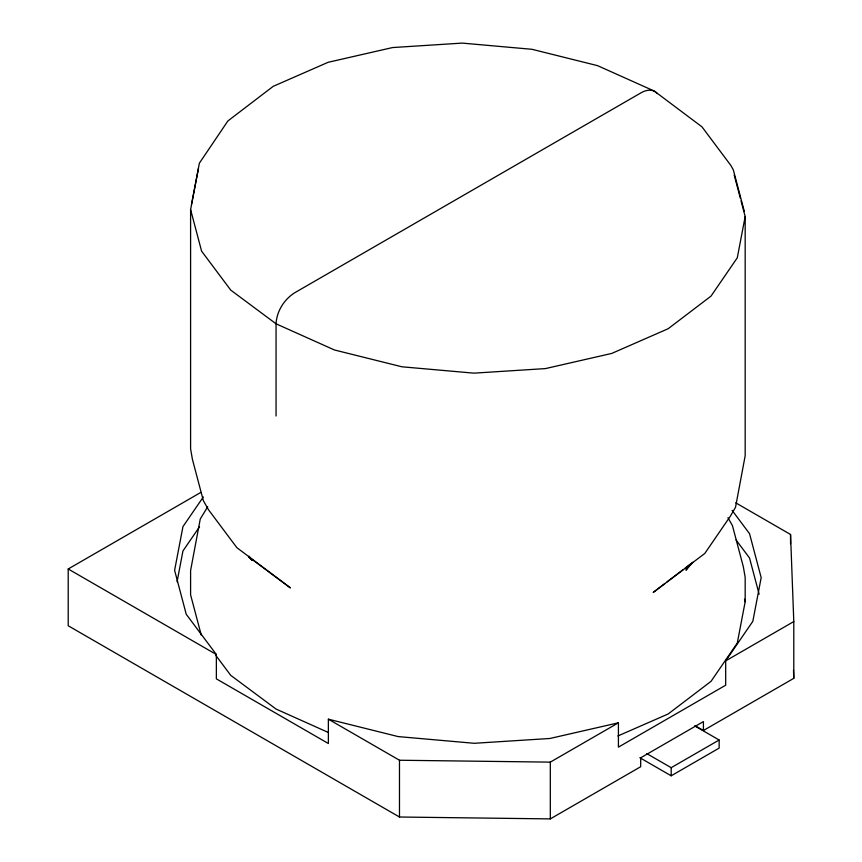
<?xml version="1.0" encoding="UTF-8"?>
<svg xmlns="http://www.w3.org/2000/svg" width="862" height="862" viewBox="0 0 862 862"><rect width="100%" height="100%" fill="white"/><g stroke="black" fill="none" stroke-linecap="round" stroke-linejoin="round"><path stroke-width="1.29" d="M191.515 204.359L199.381 163.177L227.891 120.949L273.222 86.329L328.11 62.301L392.522 47.561L462.194 43.1L532.016 49.306L597.592 65.663L654.323 91.081L701.98 126.854L730.75 165.31L733.314 169.836L744.272 211.255M249.021 556.184L252.232 560.472L248.515 556.733L290.429 587.916L236.856 547.65L208.464 509.701L203.346 500.65L192.42 459.371L190.599 448.854L190.599 209.595L198.497 168.284M177.066 581.785L182.959 550.937L199.542 526.779M741.061 200.932L745.177 216.513L737.279 257.824L711.031 296.097L668.201 328.702L611.729 353.431L545.441 368.591L473.884 373.149L401.907 366.792L334.434 349.972L276.055 323.81L230.747 290.106L201.6 251.154L190.599 209.595M727.959 517.706L732.441 525.626L743.367 566.905L745.177 577.421L745.177 601.762L737.279 643.074L711.031 681.336L668.201 713.952L617.86 735.986M203.313 496.954L182.959 526.607L174.609 570.31L186.235 614.261L216.362 654.517L216.362 678.847L328.368 743.518L328.368 719.188L398.104 736.579L474.229 743.292L549.924 738.475L618.42 722.809L618.42 747.138L725.685 685.204L725.685 660.874L752.828 621.33L761.178 577.626L749.541 533.675L732.107 510.369M207.699 506.781L200.264 518.989L190.599 570.515L190.599 594.845L201.255 635.1M689.762 564.685L685.969 570.224L692.811 562.272L685.312 567.983M664.968 583.477L653.191 592.442L704.76 553.49L730.34 516.209L735.523 507.287L745.177 455.772L745.177 216.513M667.113 581.839L683.178 569.61M695.3 725.826L703.414 730.513L703.414 721.591L640.692 757.795L640.692 766.717L550.312 818.9L399.483 817.014L68.206 625.758L68.206 568.985L200.792 492.439M328.368 719.188L399.483 760.241L550.312 762.127L618.42 722.809M725.685 660.874L793.794 621.556L790.54 534.472L735.749 502.837M703.414 730.513L793.794 678.329L793.794 621.556M646.802 753.614L671.186 767.686L719.145 740.005L719.145 748.108L671.186 775.8L639.841 757.709M328.357 732.484L276.055 709.06L230.747 675.355L215.78 655.346M694.761 725.923L719.145 740.005M68.206 568.985L216.362 654.517M657.264 93.592C653.288 88.624 646.155 89.799 641.285 92.676L294.502 292.886C284.04 299.567 276.702 311.344 276.055 323.81L276.055 416.023M736.073 540L749.541 558.005L759.131 594.198M734.187 174.964L740.372 198.335M744.499 599.165L745.177 601.762M793.493 670.291L793.794 678.329M790.54 534.472L790.54 543.717M671.186 767.686L671.186 775.8M550.312 762.127L550.312 818.9M399.483 760.241L399.483 817.014"/></g></svg>
